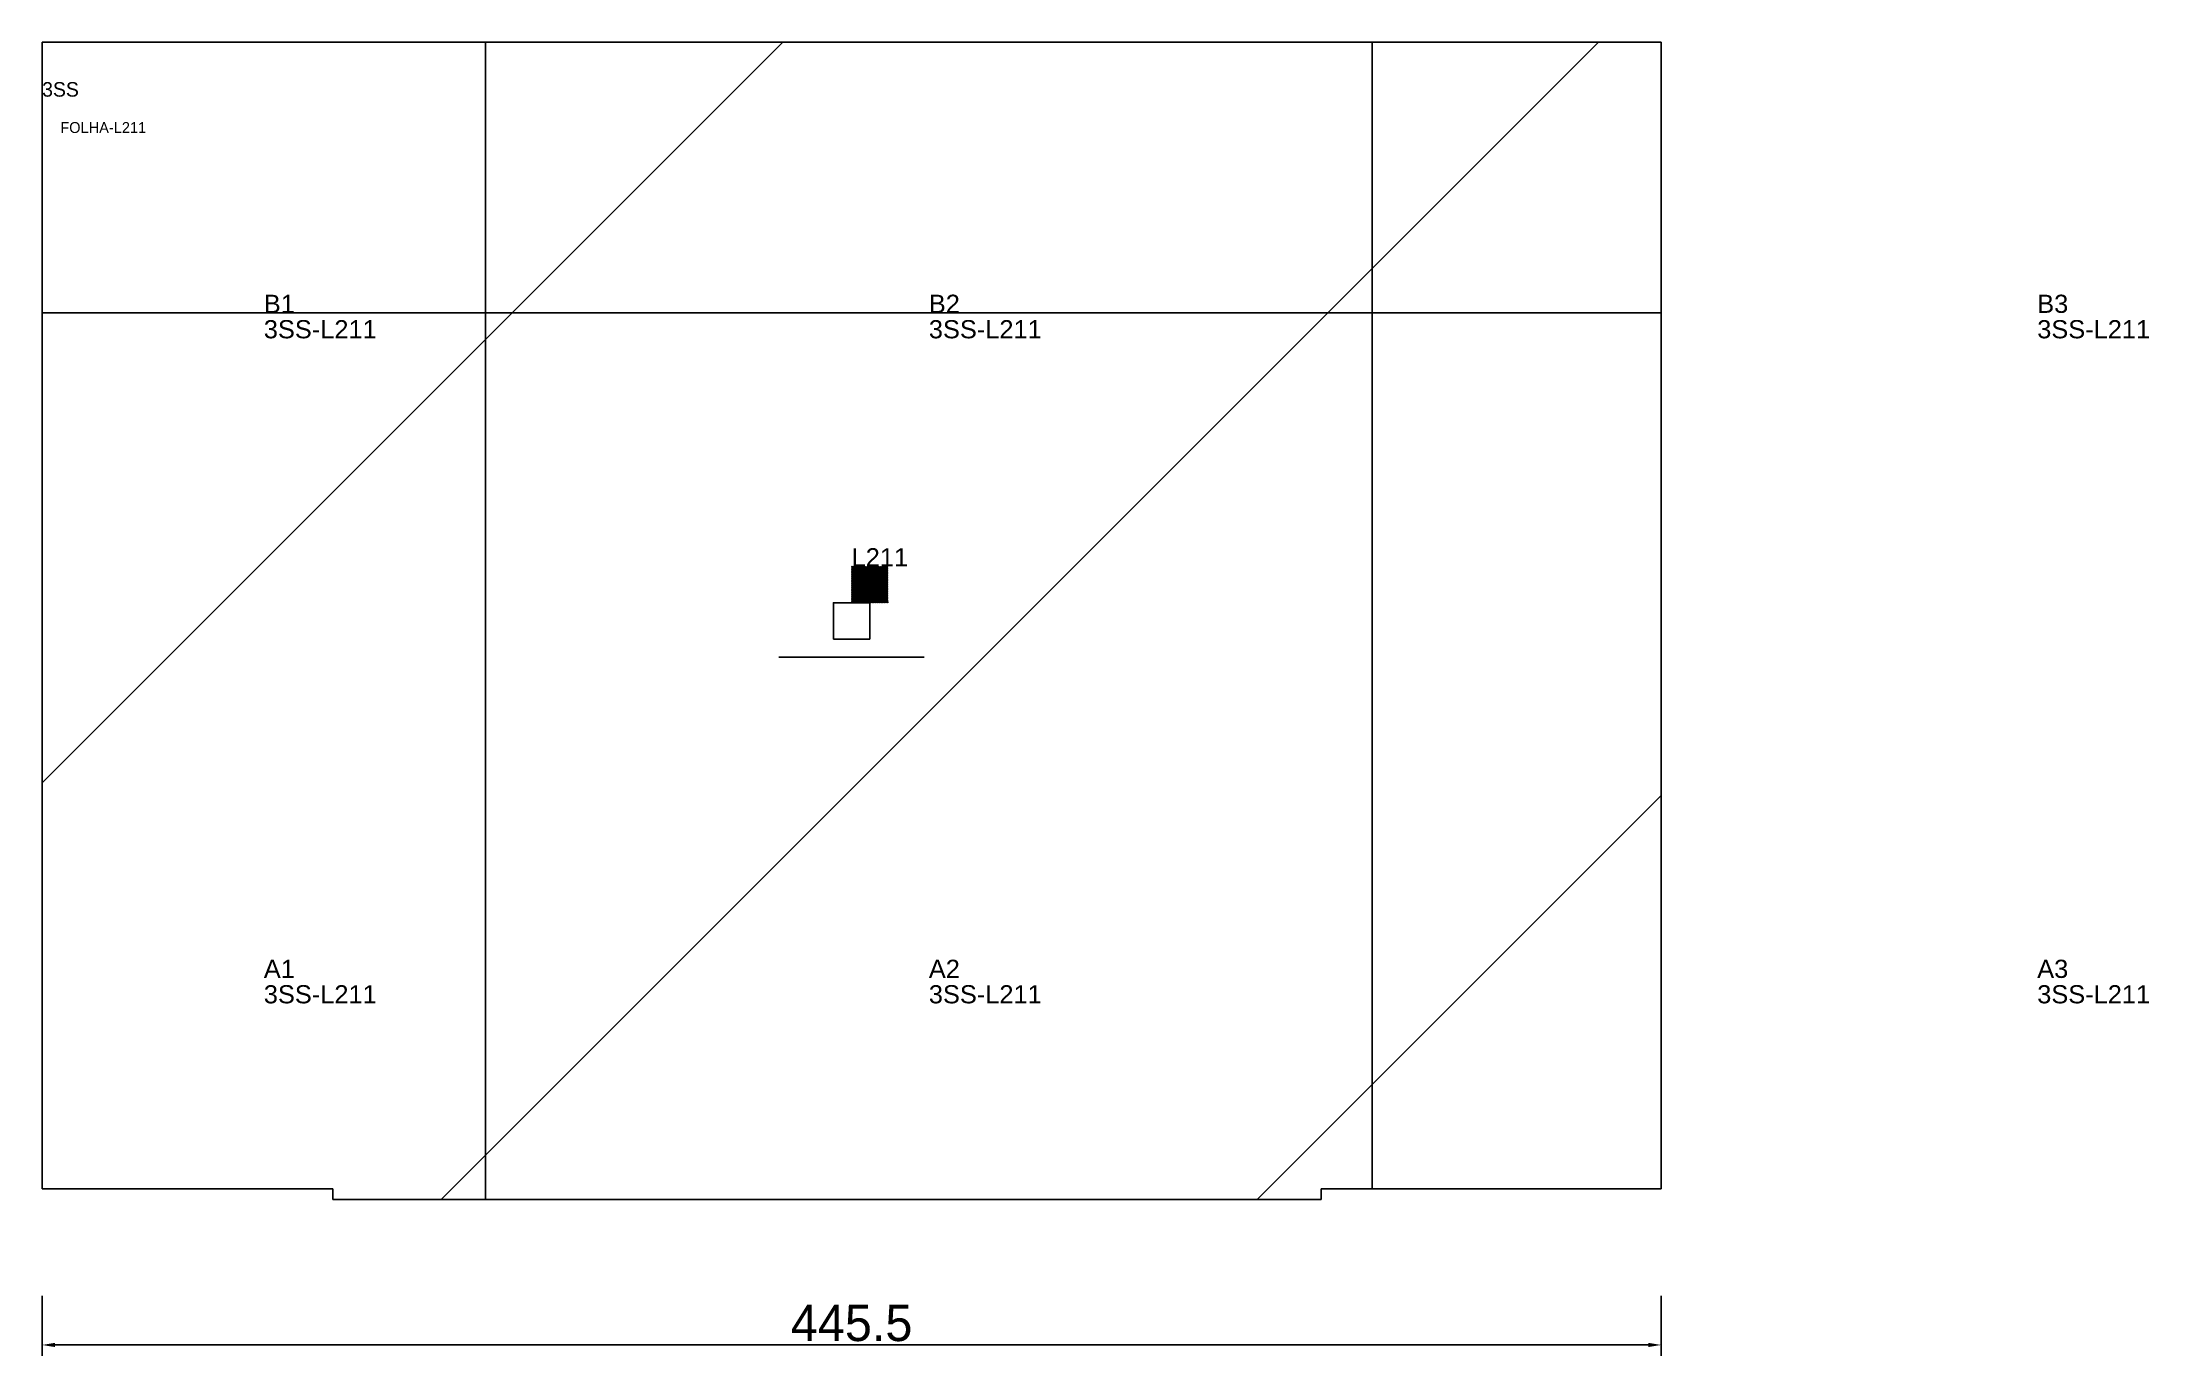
# Model space of a CAD drawing. Header units: metres. Extents: x 222 to 802, y -160 to 202.
import ezdxf

# ---------------------------------------------------------------- set-up
doc = ezdxf.new("R2010")
doc.units = ezdxf.units.M
for name, color, linetype in [('3', 3, 'CONTINUOUS'), ('AUX00', 7, 'CONTINUOUS'), ('COTA', 241, 'CONTINUOUS'), ('FOLHA', 255, 'CONTINUOUS'), ('Hachura', 251, 'CONTINUOUS'), ('NOMENCLATURA', 7, 'CONTINUOUS'), ('Nível', 160, 'CONTINUOUS'), ('Painéis', 200, 'CONTINUOUS'), ('Pilares', 5, 'CONTINUOUS'), ('REAPROVEITAMENTO', 251, 'CONTINUOUS'), ('SARR_2.2x7', 40, 'CONTINUOUS')]:
    doc.layers.add(name, color=color, linetype=linetype)
doc.styles.add('ARIAL', font='Arial.ttf')
doc.styles.add('STR_STANDARD', font='arial.ttf')
doc.dimstyles.new('EZ DXF', dxfattribs={"dimtxt": 10, "dimasz": 3.5, "dimexe": 3, "dimexo": 1.5, "dimgap": 1, "dimtad": 1, "dimdec": 1, "dimdsep": 46, "dimcen": 2.5, "dimazin": 3, "dimtfac": 1, "dimtmove": 0, "dimatfit": 3})

msp = doc.modelspace()

# ---------------------------------------------------------------- hatches: boundary and pattern name
at = {"layer": 'Hachura'}
h = msp.add_hatch(dxfattribs=at)
h.set_pattern_fill('ANSI31', scale=50)
h.paths.add_polyline_path([(222.2, 201.5), (536.7, 201.5), (667.7, 201.5), (667.7, -114), (574.2, -114), (574.2, -117), (302.2, -117), (302.2, -114), (222.2, -114)])
h = msp.add_hatch(dxfattribs=at)
h.set_pattern_fill('ANSI31', scale=50)
h.paths.add_polyline_path([(222.2, 201.5), (536.7, 201.5), (667.7, 201.5), (667.7, -114), (574.2, -114), (574.2, -117), (302.2, -117), (302.2, -114), (222.2, -114)])
at = {"layer": 'Reaproveitamento'}
h = msp.add_hatch(dxfattribs=at)
h.set_pattern_fill('SOLID')
h.paths.add_polyline_path([(444.95, 47.25), (454.95, 47.25), (454.95, 57.25), (444.95, 57.25)])
h = msp.add_hatch(dxfattribs=at)
h.set_pattern_fill('SOLID')
h.paths.add_polyline_path([(444.95, 47.25), (454.95, 47.25), (454.95, 57.25), (444.95, 57.25)])

# ---------------------------------------------------------------- linework, layer by layer
at = {"layer": '3'}
for points in [[(344.2, -117), (344.2, 201.5)], [(344.2, -117), (344.2, 201.5)], [(588.2, -114), (588.2, 201.5)], [(588.2, -114), (588.2, 201.5)], [(222.2, 127), (667.7, 127)], [(222.2, 127), (667.7, 127)]]:
    msp.add_lwpolyline(points, close=True, dxfattribs=at)
at = {"layer": 'Painéis', "color": 200}
for p, q in [((222.2, 201.5), (536.7, 201.5)), ((222.2, -114), (222.2, 201.5)), ((222.2, 201.5), (536.7, 201.5)), ((222.2, -114), (222.2, 201.5)), ((536.7, 201.5), (667.7, 201.5)), ((536.7, 201.5), (667.7, 201.5)), ((667.7, 201.5), (667.7, -114)), ((667.7, 201.5), (667.7, -114)), ((302.2, -114), (222.2, -114)), ((302.2, -114), (222.2, -114)), ((302.2, -117), (302.2, -114)), ((302.2, -117), (302.2, -114)), ((667.7, -114), (574.2, -114)), ((574.2, -114), (574.2, -117)), ((667.7, -114), (574.2, -114)), ((574.2, -114), (574.2, -117)), ((574.2, -117), (302.2, -117)), ((574.2, -117), (302.2, -117))]:
    msp.add_line(p, q, dxfattribs=at)
at = {"layer": 'Pilares'}
msp.add_lwpolyline([(439.95, 37.25), (449.95, 37.25), (449.95, 47.25), (439.95, 47.25)], close=True, dxfattribs=at)
msp.add_lwpolyline([(439.95, 37.25), (449.95, 37.25), (449.95, 47.25), (439.95, 47.25)], close=True, dxfattribs=at)
at = {"layer": 'SARR_2.2x7'}
msp.add_line((424.95, 32.25), (464.95, 32.25), dxfattribs=at)
msp.add_line((424.95, 32.25), (464.95, 32.25), dxfattribs=at)

# ---------------------------------------------------------------- texts
at = {"layer": '3', "style": 'STR_STANDARD'}
for s, p in [('B1', (283.2, 127)), ('B1', (283.2, 127)), ('B2', (466.2, 127)), ('B2', (466.2, 127)), ('B3', (771.2, 127)), ('B3', (771.2, 127)), ('A1', (283.2, -56)), ('A1', (283.2, -56)), ('A2', (466.2, -56)), ('A2', (466.2, -56)), ('A3', (771.2, -56)), ('A3', (771.2, -56))]:
    msp.add_text(s, height=5, dxfattribs=at).set_placement(p)
at = {"layer": 'AUX00', "style": 'STR_STANDARD'}
for p in [(283.2, 120), (283.2, 120), (466.2, 120), (466.2, 120), (771.2, 120), (771.2, 120), (283.2, -63), (283.2, -63), (466.2, -63), (466.2, -63), (771.2, -63), (771.2, -63)]:
    msp.add_text('3SS-L211', height=5, dxfattribs=at).set_placement(p)
at = {"layer": 'FOLHA'}
msp.add_text('FOLHA-L211', height=3, dxfattribs=at).set_placement((227.2, 176.5))
msp.add_text('FOLHA-L211', height=3, dxfattribs=at).set_placement((227.2, 176.5))
at = {"layer": 'NOMENCLATURA', "insert": (444.95, 62.25), "char_height": 5, "attachment_point": 1, "style": 'ARIAL'}
msp.add_mtext('L211', dxfattribs=at)
msp.add_mtext('L211', dxfattribs=at)
at = {"layer": 'Nível'}
msp.add_text('3SS', height=4, dxfattribs=at).set_placement((222.2, 186.5))
msp.add_text('3SS', height=4, dxfattribs=at).set_placement((222.2, 186.5))

# ---------------------------------------------------------------- dimensions: what is measured, and where the dimension line sits
at = {"layer": 'COTA'}
msp.add_linear_dim(base=(222.2, -157), p1=(222.2, -142), p2=(667.7, -142), dimstyle='EZ DXF', dxfattribs=at).render()
msp.add_linear_dim(base=(222.2, -157), p1=(222.2, -142), p2=(667.7, -142), dimstyle='EZ DXF', dxfattribs=at).render()

doc.saveas('drawing.dxf')
